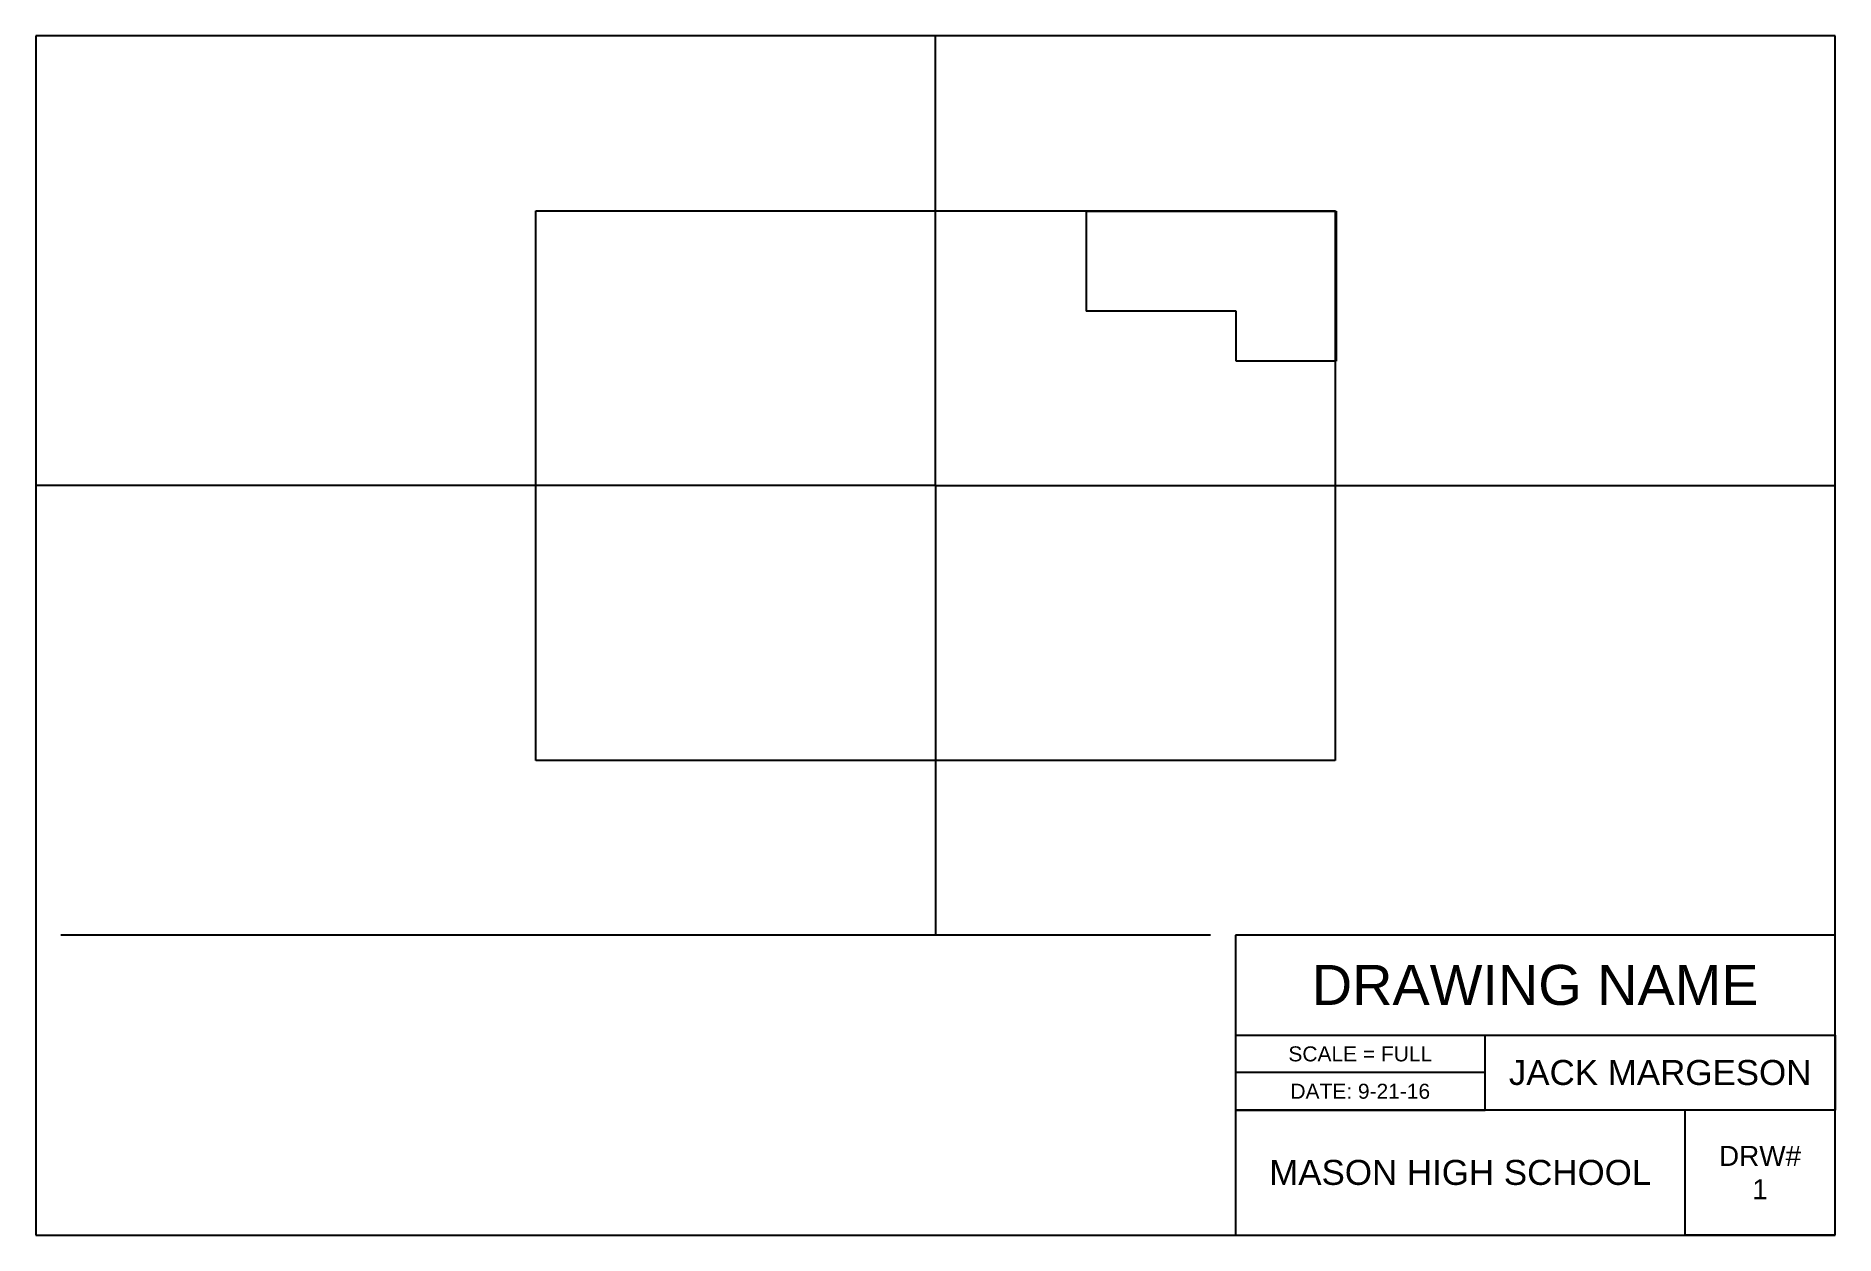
# Model space of a CAD drawing. Header units: inches. Extents: x 0 to 18, y 0 to 12.
import ezdxf

# ---------------------------------------------------------------- set-up
doc = ezdxf.new("R2010")
doc.units = ezdxf.units.IN
doc.header["$MEASUREMENT"] = 0
doc.styles.get("Standard").update_dxf_attribs({"font": 'arial.ttf'})

msp = doc.modelspace()

# ---------------------------------------------------------------- linework, layer by layer
for p, q in [((18, 12), (0, 12)), ((0, 12), (0, 0)), ((18, 0), (18, 12)), ((11.75, 3), (0.25, 3)), ((18, 3), (12, 3)), ((12, 3), (12, 0)), ((12, 3), (12, 2)), ((18, 0), (18, 3)), ((12, 2), (18, 2)), ((14.5, 1.25), (14.5, 2)), ((18, 2), (18, 1.25)), ((14.5, 1.625), (12, 1.625)), ((18, 1.25), (12, 1.25)), ((12, 1.25), (14.5, 1.25)), ((16.5, 0), (16.5, 1.25)), ((0, 0), (18, 0)), ((18, 0), (16.5, 0))]:
    msp.add_line(p, q)
at = {"color": 3}
for q in [(9, 12), (0, 7.5), (18, 7.5), (9, 3)]:
    msp.add_line((9, 7.5), q, dxfattribs=at)
at = {"color": 2}
for p, q in [((5, 4.75), (5, 10.25)), ((5, 10.25), (9, 10.25)), ((9, 10.25), (13, 10.25)), ((13, 10.25), (13, 4.75)), ((13, 4.75), (5, 4.75))]:
    msp.add_line(p, q, dxfattribs=at)
at = {"color": 6}
for p, q in [((10.508, 10.246), (13.008, 10.246)), ((10.508, 10.246), (10.508, 9.246)), ((13.008, 10.246), (13.008, 8.746)), ((12.008, 9.246), (10.508, 9.246)), ((12.008, 8.746), (12.008, 9.246)), ((13.008, 8.746), (12.008, 8.746))]:
    msp.add_line(p, q, dxfattribs=at)

# ---------------------------------------------------------------- texts
at = {"attachment_point": 5}
for s, width, insert, char_height in [('DRAWING NAME', 6, (15, 2.5), 0.4), ('SCALE = FULL', 2.5, (13.25, 1.812), 0.15), ('JACK MARGESON', 3.5, (16.25, 1.625), 0.25), ('DATE: 9-21-16', 2.5, (13.25, 1.438), 0.15), ('MASON HIGH SCHOOL', 4.5, (14.25, 0.625), 0.25), ('DRW#\\P1', 1.5, (17.25, 0.625), 0.2)]:
    msp.add_mtext_dynamic_manual_height_columns(s, width=width, gutter_width=1, heights=[0], dxfattribs=dict(at, insert=insert, char_height=char_height))

doc.saveas('drawing.dxf')
